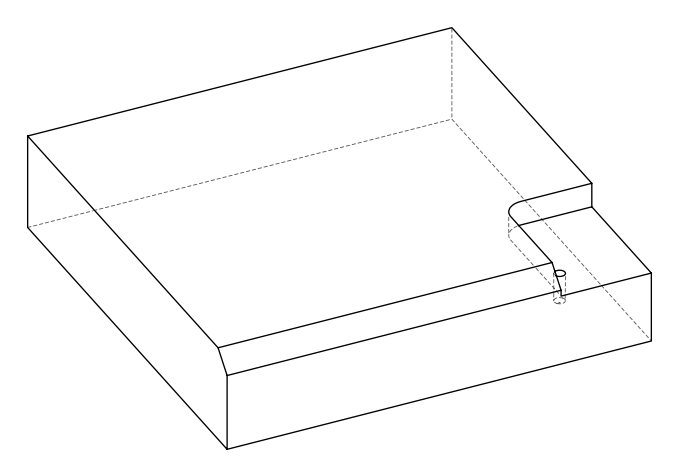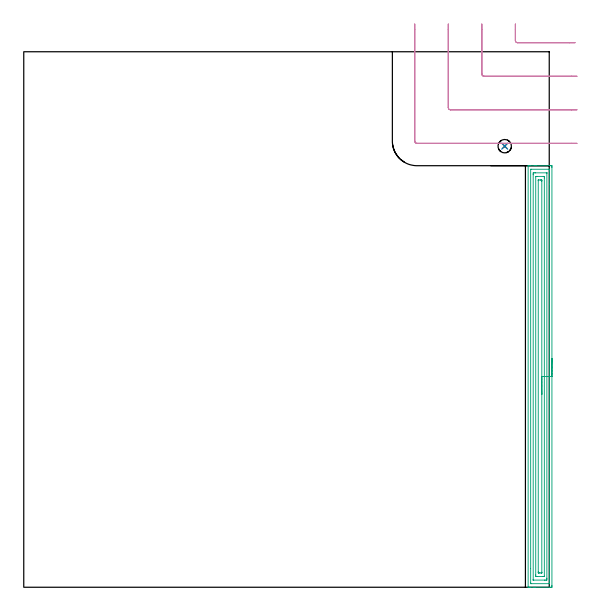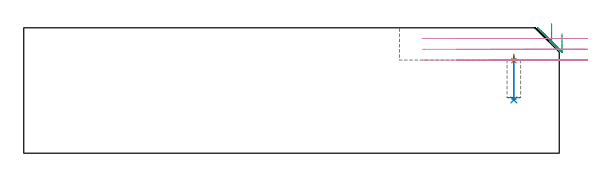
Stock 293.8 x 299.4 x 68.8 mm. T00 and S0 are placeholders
(PLAN: 4 operations, 3 tool changes, 12.5 min)
(1 SPOT_DRILL | STEP1POCKET | NXT0321_9005460120000 | 0.03 min | 1878 mm3)
(2 DRILL_BLIND_HOLE_INTO_CENTER | STEP1POCKET | NXT0301_046 | 0.1 min | 947 mm3)
(3 AREA_MILL | FG_CHAMFER_SURFACE | UGT0205_001 | 9.7 min | 21454 mm3)
(4 MILL_CORNER_NOTCH_RECTANGULAR | CORNER_NOTCH_RECTANGULAR | UGT0201_107 | Follow Part, ap 6.25, ae 75% | 2.69 min | 95661 mm3)
(TOOL NXT0321_9005460120000 | NC Spot Drill, 142deg, 12mm, Carbide, Uncoated | D12 PA142 FL30 Z2)
(TOOL NXT0301_046 | Carbide Drill 7.5mm [860.1-0750-038A1-MM 2214] | D7.5 PA140 FL53 Z2)
(TOOL UGT0205_001 | Chamfer Mill 20 x 3 x 45 deg. | D20 FL50 Z2)
(TOOL UGT0201_107 | End Mill 25 mm | D25 FL25 Z2)
(OP 1 SPOT_DRILL)
G17 G21 G94 G90
T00 M6
G54
G17 G0 G90 X268.9 Y246.6 S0 M3
G43 Z78.8 H0
G94 G81 G98 Z50.777 F250. R54.1
G80
M5
M2
(OP 2 DRILL_BLIND_HOLE_INTO_CENTER)
G17 G21 G94 G90
T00 M6
G54
G17 G0 G90 X268.9 Y246.6 S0 M3
G43 Z78.8 H1
G94 G81 G98 Z29.2 F250. R53.1
G80
M5
M2
(OP 3 AREA_MILL)
G17 G21 G94 G90
T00 M6
G54
G17 G0 G90 X295.3 Y127.85 S1061 M3
G43 Z78.8 H0
Z65.5
G94 G1 Y127.812 Z64.628 F250.
Y127.698 Z63.763
Y127.509 Z62.912
Y127.247 Z62.08
Y126.913 Z61.274
Y126.51 Z60.5
Y126.042 Z59.764
Y125.51 Z59.072
Y124.921 Z58.429
Y124.278 Z57.84
Y123.586 Z57.308
Y122.85 Z56.84
Y122.076 Z56.437
Y121.27 Z56.103
Y120.438 Z55.841
Y119.587 Z55.652
Y118.722 Z55.538
Y117.85 Z55.5
Y1.011
X295.299 Y0.595 Z55.501
X295.295 Y0.125 Z55.503
X295.292 Y0.009 Z55.506
X294.83 Y0.004 Z55.967
X294.241 Y0. Z56.556
X286.002 Z64.793
X285.413 Z65.384
X285.119 Z65.678
X283.353 Z67.442
X282.764 Z68.035
X282.314 Z68.485
X282.01 Z68.781
X282.002 Y0.007 Z68.788
X282. Y0.149 Z68.8
Y235.551
X282.002 Y235.693 Z68.788
X282.01 Y235.7 Z68.781
X282.314 Z68.485
X282.764 Z68.035
X283.353 Z67.442
X285.413 Z65.384
X286.002 Z64.793
X286.431 Z64.364
X294.241 Z56.556
X294.83 Y235.696 Z55.967
X295.292 Y235.691 Z55.506
X295.295 Y235.575 Z55.503
X295.299 Y235.105 Z55.501
X295.3 Y234.63 Z55.5
Y117.85
X293.886 Z56.914
X293.885 Y2.17 Z56.915
X293.883 Y2.067 Z56.917
X293.879 Y2.024 Z56.921
X293.812 Y2.01 Z56.988
X293.437 Y2.001 Z57.363
X283.727 Y2. Z67.073
X283.52 Y2.004 Z67.28
X283.426 Y2.01 Z67.374
X283.415 Y2.315 Z67.385
X283.414 Y10.399 Z67.386
X283.415 Y233.53 Z67.385
X283.417 Y233.633 Z67.383
X283.421 Y233.676 Z67.379
X283.488 Y233.69 Z67.312
X283.863 Y233.699 Z66.937
X293.573 Y233.7 Z57.227
X293.78 Y233.696 Z57.02
X293.875 Y233.69 Z56.925
X293.885 Y233.385 Z56.915
X293.886 Y225.327 Z56.914
Y117.85
X292.472 Z58.328
X292.471 Y5.053 Z58.329
Y4.761
X292.466 Y4.161 Z58.334
X292.465 Y4.024 Z58.335
X292.333 Y4.008 Z58.467
X292.181 Y4.004 Z58.619
X291.458 Y4. Z59.342
X291.298 Z59.502
X285.119 Y4.001 Z65.681
X284.959 Y4.005 Z65.841
X284.854 Y4.01 Z65.946
X284.834 Y4.016 Z65.966
X284.833 Y4.029 Z65.967
X284.83 Y4.064 Z65.97
X284.829 Y4.161 Z65.971
Y230.647
Y230.939
X284.834 Y231.539 Z65.966
X284.835 Y231.676 Z65.965
X284.967 Y231.692 Z65.833
X285.119 Y231.696 Z65.681
X285.842 Y231.7 Z64.958
X286.002 Z64.798
X292.181 Y231.699 Z58.619
X292.341 Y231.695 Z58.459
X292.446 Y231.69 Z58.354
X292.466 Y231.684 Z58.334
X292.468 Y231.671 Z58.332
X292.47 Y231.636 Z58.33
X292.471 Y231.539 Z58.329
X292.472 Y117.85 Z58.328
X291.057 Z59.743
Y6.189
X291.056 Y6.096 Z59.744
X291.053 Y6.039 Z59.747
X291.051 Y6.015 Z59.749
X291.035 Y6.01 Z59.765
X290.83 Y6.006 Z59.97
X290.416 Y6. Z60.384
X290.361 Z60.439
X286.829 Z63.971
X286.458 Y6.003 Z64.342
X286.272 Y6.008 Z64.528
X286.253 Y6.01 Z64.547
X286.249 Y6.02 Z64.551
X286.246 Y6.053 Z64.554
X286.244 Y6.103 Z64.556
X286.243 Y6.593 Z64.557
Y6.836
Y229.511
X286.244 Y229.604 Z64.556
X286.247 Y229.661 Z64.553
X286.249 Y229.685 Z64.551
X286.265 Y229.69 Z64.535
X286.47 Y229.694 Z64.33
X286.884 Y229.7 Z63.916
X286.939 Z63.861
X290.471 Z60.329
X290.842 Y229.697 Z59.958
X291.028 Y229.692 Z59.772
X291.047 Y229.69 Z59.753
X291.051 Y229.68 Z59.749
X291.054 Y229.647 Z59.746
X291.056 Y229.597 Z59.744
X291.057 Y229.107 Z59.743
Y228.864
Y117.85
X289.643 Z61.157
Y8.397
X289.641 Y8.174 Z61.159
X289.636 Y8.027 Z61.164
X289.633 Y8.008 Z61.167
X289.628 Y8.005 Z61.172
X289.609 Y8.002 Z61.191
X288.65 Y8. Z62.15
X288.38 Y8.001 Z62.42
X287.767 Y8.007 Z63.033
X287.682 Y8.01 Z63.118
X287.664 Y8.024 Z63.136
X287.66 Y8.137 Z63.14
X287.658 Y8.285 Z63.142
X287.657 Y8.731 Z63.143
Y227.303
X287.659 Y227.526 Z63.141
X287.664 Y227.673 Z63.136
X287.667 Y227.692 Z63.133
X287.672 Y227.695 Z63.128
X287.691 Y227.698 Z63.109
X288.65 Y227.7 Z62.15
X288.92 Y227.699 Z61.88
X289.533 Y227.693 Z61.267
X289.618 Y227.69 Z61.182
X289.636 Y227.676 Z61.164
X289.64 Y227.563 Z61.16
X289.642 Y227.415 Z61.158
X289.643 Y227.192 Z61.157
Y227.08
Y117.85
Y116.978 Z61.195
Y116.114 Z61.309
Y115.262 Z61.498
Y114.43 Z61.76
Y113.624 Z62.094
Y112.85 Z62.497
Y112.114 Z62.965
Y111.422 Z63.496
Y110.779 Z64.086
Y110.19 Z64.729
Y109.659 Z65.421
Y109.19 Z66.157
Y108.787 Z66.931
Y108.453 Z67.737
Y108.191 Z68.569
Y108.002 Z69.42
Y107.888 Z70.285
Y107.85 Z71.157
G0 Z78.8
M5
M2
(OP 4 MILL_CORNER_NOTCH_RECTANGULAR)
G17 G21 G94 G90
T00 M6
G54
G17 G0 G90 X274.85 Y314.9 S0 M3
G43 Z78.8 H0
Z62.9
G94 G1 Y311.9 F250.
Y305.694 F500.
G3 X276.094 Y304.45 R1.25
G1 X305.234
X308.234 F250.
G0 Z78.8
X256.1 Y314.9
Z62.9
G1 Y311.9
Y286.945 F500.
G3 X257.345 Y285.7 R1.25
G1 X306.3
X309.3 F250.
G0 Z78.8
X237.35 Y314.9
Z62.9
G1 Y311.9
Y268.195 F500.
G3 X238.595 Y266.95 R1.25
G1 X306.3
X309.3 F250.
G0 Z78.8
X218.6 Y314.9
Z62.9
G1 Y311.9
Y249.445 F500.
G3 X219.845 Y248.2 R1.25
G1 X306.3
X309.3 F250.
G0 Z78.8
X274.85 Y314.9
Z57.
G1 Y311.9
Y305.694 F500.
G3 X276.094 Y304.45 R1.25
G1 X305.234
X308.234 F250.
G0 Z78.8
X256.1 Y314.9
Z57.
G1 Y311.9
Y286.945 F500.
G3 X257.345 Y285.7 R1.25
G1 X306.3
X309.3 F250.
G0 Z78.8
X237.35 Y314.9
Z57.
G1 Y311.9
Y268.195 F500.
G3 X238.595 Y266.95 R1.25
G1 X306.3
X309.3 F250.
G0 Z78.8
X218.6 Y314.9
Z57.
G1 Y311.9
Y249.445 F500.
G3 X219.845 Y248.2 R1.25
G1 X306.3
X309.3 F250.
G0 Z78.8
X274.85 Y314.9
Z51.1
G1 Y311.9
Y305.694 F500.
G3 X276.094 Y304.45 R1.25
G1 X305.234
X308.234 F250.
G0 Z78.8
X256.1 Y314.9
Z51.1
G1 Y311.9
Y286.945 F500.
G3 X257.345 Y285.7 R1.25
G1 X306.3
X309.3 F250.
G0 Z78.8
X237.35 Y314.9
Z51.1
G1 Y311.9
Y268.195 F500.
G3 X238.595 Y266.95 R1.25
G1 X306.3
X309.3 F250.
G0 Z78.8
X218.6 Y314.9
Z51.1
G1 Y311.9
Y249.445 F500.
G3 X219.845 Y248.2 R1.25
G1 X306.3
X309.3 F250.
G0 Z78.8
M5
M2
